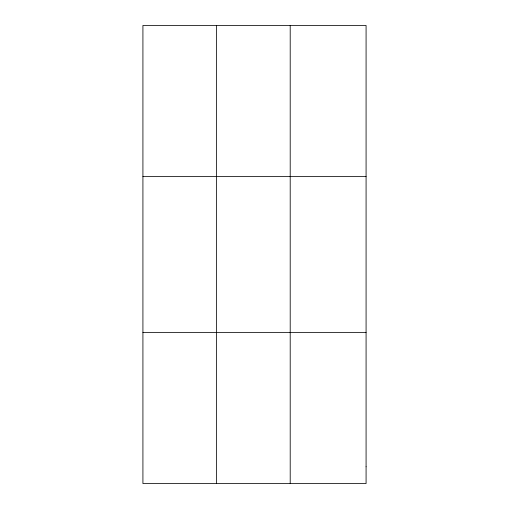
<?xml version="1.0" encoding="UTF-8"?>
<svg xmlns="http://www.w3.org/2000/svg" width="509" height="509" viewBox="0 0 509 509"><rect width="100%" height="100%" fill="white"/><g stroke="black" fill="none" stroke-linecap="round" stroke-linejoin="round"><path stroke-width="0.76" d="M216.567 25.45L216.567 483.55M290.206 25.45L290.206 483.55M142.921 176.623L366.079 176.623M142.921 332.377L366.079 332.377M366.079 466.753L366.079 483.55L142.921 483.55L142.921 25.45L366.079 25.45L366.079 466.753"/></g></svg>
